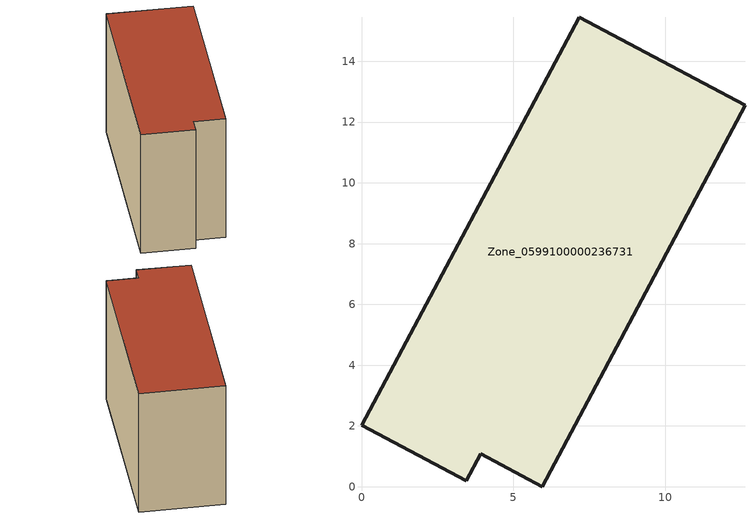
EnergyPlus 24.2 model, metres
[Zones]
Zone_0599100000236731
 floor ground (C_G): 3.92,1.08 3.45,0.19 0,2.02 7.16,15.45 12.62,12.55 5.94,0 z0
 wall outside (C_F): 7.16,15.45 0,2.02 3.45,0.19 3.92,1.08 5.94,0 12.62,12.55 7.16,15.45 z0:10.04
 roof outside (C_R): 5.94,0 12.62,12.55 7.16,15.45 0,2.02 3.45,0.19 3.92,1.08 z10.04
[BUILDING]
Pand.0599100000236731: North Axis=0; Terrain=City; Loads Convergence Tolerance Value=0.04; Temperature Convergence Tolerance Value=0.4; Solar Distribution=FullExterior; Maximum Number of Warmup Days=25; Minimum Number of Warmup Days=1
[Site:Location]
Rotterdam.The.Hague.AP_ZH_NLD Design_Conditions: Latitude=51.96; Longitude=4.45; Time Zone=1; Elevation=-4.5
[SITE:GROUNDTEMPERATURE:BUILDINGSURFACE]
18, 18, 18, 18, 18, 18, 18, 18, 18, 18, 18, 18
[MATERIAL] Thermal Absorptance=0.9; Solar Absorptance=0.7; Visible Absorptance=0.7
Name | Roughness | Thickness | Conductivity | Density | Specific Heat
G.TI.1946 | MediumSmooth | 0.15 | 1 | 540 | 1210
F.TI.1946 | Rough | 0.3 | 0.857143 | 1920 | 840
R.TI.1946 | MediumRough | 0.2 | 0.1 | 1500 | 1000
[CONSTRUCTION]
C_G: G.TI.1946
C_F: F.TI.1946
C_R: R.TI.1946
[ZONE]
Zone_0599100000236731: Type=1; Multiplier=1; Ceiling Height=Autocalculate; Volume=Autocalculate; Floor Area=autocalculate; Part of Total Floor Area=Yes
[ZONEINFILTRATION:DESIGNFLOWRATE]
Infil_Zone_0599100000236731: Zone or ZoneList or Space or SpaceList=Zone_0599100000236731; Schedule=AlwaysOn; Design Flow Rate Calculation Method=Flow/Area; Flow Rate per Floor Area=0.003; Constant Term Coefficient=1; Temperature Term Coefficient=0; Velocity Term Coefficient=0; Velocity Squared Term Coefficient=0
[HVACTEMPLATE:ZONE:IDEALLOADSAIRSYSTEM]
Zone_0599100000236731: Maximum Heating Supply Air Temperature=50; Minimum Cooling Supply Air Temperature=13; Maximum Heating Supply Air Humidity Ratio=0.0156; Minimum Cooling Supply Air Humidity Ratio=0.0077; Heating Limit=NoLimit; Cooling Limit=NoLimit; Dehumidification Control Type=ConstantSensibleHeatRatio; Cooling Sensible Heat Ratio=0.7; Dehumidification Setpoint=60; Humidification Control Type=None; Humidification Setpoint=30; Outdoor Air Method=None; Outdoor Air Flow Rate per Person=0.00944; Outdoor Air Flow Rate per Zone Floor Area=0; Outdoor Air Flow Rate per Zone=0; Demand Controlled Ventilation Type=None; Outdoor Air Economizer Type=NoEconomizer; Heat Recovery Type=None; Sensible Heat Recovery Effectiveness=0.7; Latent Heat Recovery Effectiveness=0.65
[ZONECONTROL:THERMOSTAT]
ThermostatControl_Zone_0599100000236731: Zone or ZoneList=Zone_0599100000236731; Control Type Schedule=DualSetpointControlType; Control 1=Thermostat_Zone_0599100000236731; Temperature Difference Between Cutout And Setpoint=0
[THERMOSTATSETPOINT:DUALSETPOINT]
Thermostat_Zone_0599100000236731: Heating Setpoint Temperature Schedule=HeatingSetpoint_Zone_0599100000236731; Cooling Setpoint Temperature Schedule=CoolingSetpoint_Zone_0599100000236731
[SCHEDULE:COMPACT]
HeatingSetpoint_Zone_0599100000236731: Through: 12/31, For: AllDays, Until: 24:00, 21
CoolingSetpoint_Zone_0599100000236731: Through: 12/31, For: AllDays, Until: 24:00, 24
DualSetpointControlType: Through: 12/31, For: AllDays, Until: 24:00, 4
AlwaysOn: Through: 12/31, For: AllDays, Until: 24:00, 1
